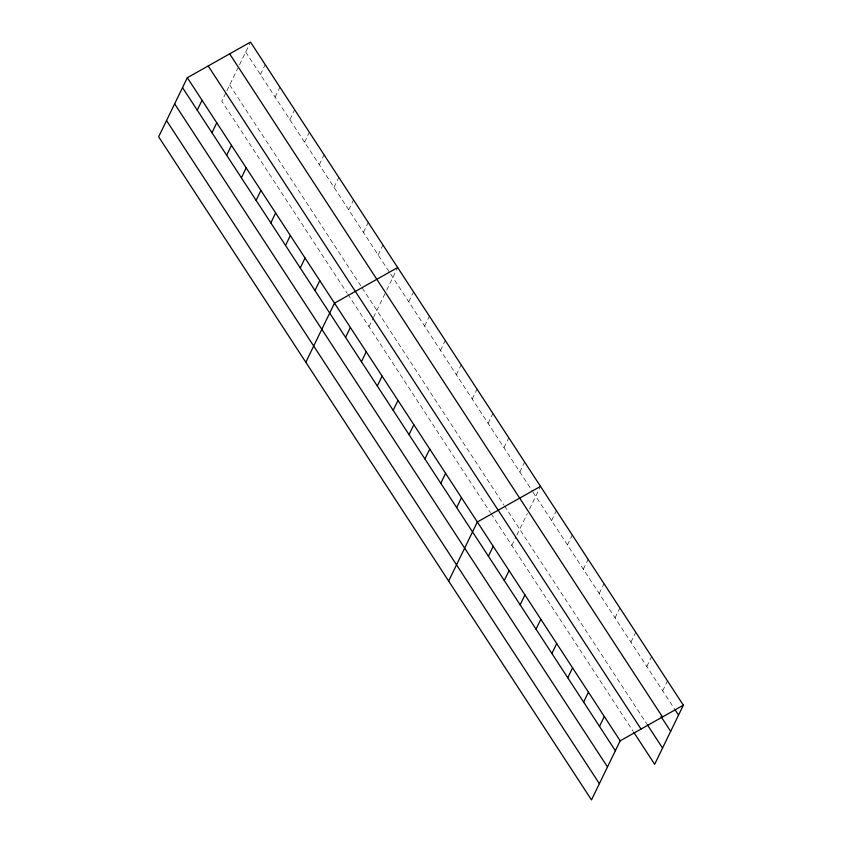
<?xml version="1.0" encoding="UTF-8"?>
<svg xmlns="http://www.w3.org/2000/svg" width="842" height="842" viewBox="0 0 842 842"><rect width="100%" height="100%" fill="white"/><g stroke="black" fill="none" stroke-linecap="round" stroke-linejoin="round"><path stroke-width="0.63" stroke-dasharray="4.21 3.16" d="M225.751 93.073L221.814 101.187L347.262 293.353M226.877 90.747L237.812 68.234M239.507 64.76L249.969 43.205M260.41 74.549L265.219 64.645M275.123 97.104L279.944 87.189M289.848 119.648L294.658 109.734M304.562 142.193L309.372 132.278M319.276 164.737L324.086 154.823M334 187.282L338.81 177.378M348.714 209.826L353.524 199.922M363.428 232.371L368.238 222.467M378.142 254.915L382.963 245.011M368.985 326.643L372.922 318.529M373.49 317.371L384.983 293.69M386.678 290.216L397.14 268.661M408.738 301.773L413.548 291.869M424.61 326.096L429.42 316.182M440.482 350.409L445.292 340.494M456.353 374.722L461.163 364.807M472.225 399.034L477.035 389.12M488.097 423.347L492.907 413.443M503.969 447.66L508.778 437.756M519.83 471.973L524.65 462.069M511.831 545.469L515.767 537.354M516.893 535.028L527.324 513.557M529.513 509.042L539.985 487.486M551.573 520.598L556.383 510.694M567.445 544.911L572.255 535.007M583.317 569.234L588.126 559.32M599.188 593.547L603.998 583.632M615.06 617.86L619.87 607.945M630.932 642.172L635.742 632.268M646.803 666.485L651.613 656.581M662.675 690.798L667.485 680.894M245.696 52.004L532.26 491.002M532.944 492.054L674.41 708.775M229.698 84.958L360.744 285.722M362.144 287.869L503.832 504.926M504.526 505.979L646.677 723.752M347.957 294.437L490.433 512.694M491.128 513.746L633.279 731.519"/><path stroke-width="1.26" d="M187.334 77.706L158.643 136.793L591.494 799.9L620.186 740.813L683.357 705.207L250.506 42.1L187.334 77.706L620.186 740.813M197.239 110.165L202.048 100.261M211.952 132.71L216.762 122.806M226.666 155.254L231.487 145.35M241.391 177.799L246.201 167.895M256.105 200.343L260.915 190.439M270.819 222.888L275.629 212.984M285.543 245.432L290.353 235.528M300.257 267.988L305.067 258.073M314.971 290.532L319.781 280.618M305.814 362.249L334.506 303.162L397.677 267.556M345.557 337.389L350.377 327.485M361.428 361.702L366.249 351.798M377.3 386.015L382.11 376.111M393.172 410.328L397.982 400.424M409.044 434.64L413.854 424.736M424.915 458.953L429.725 449.049M440.787 483.276L445.597 473.362M456.659 507.589L461.469 497.675M448.649 581.075L477.34 521.987L540.522 486.381M488.402 556.215L493.212 546.3M504.274 580.527L509.084 570.623M520.145 604.84L524.955 594.936M536.017 629.153L540.827 619.249M551.889 653.466L556.699 643.562M567.761 677.778L572.571 667.874M583.632 702.091L588.442 692.187M599.504 726.414L604.314 716.5M683.357 705.207L654.666 764.294L633.963 732.572M675.095 709.827L678.547 715.111M229.655 53.856L662.507 716.952M661.012 716.542L670.664 731.34M647.372 724.804L662.549 748.064M208.174 65.96L641.036 729.067M182.525 87.621L615.376 750.727M174.641 103.85L607.492 766.957M166.527 120.564L599.378 783.67"/></g></svg>
